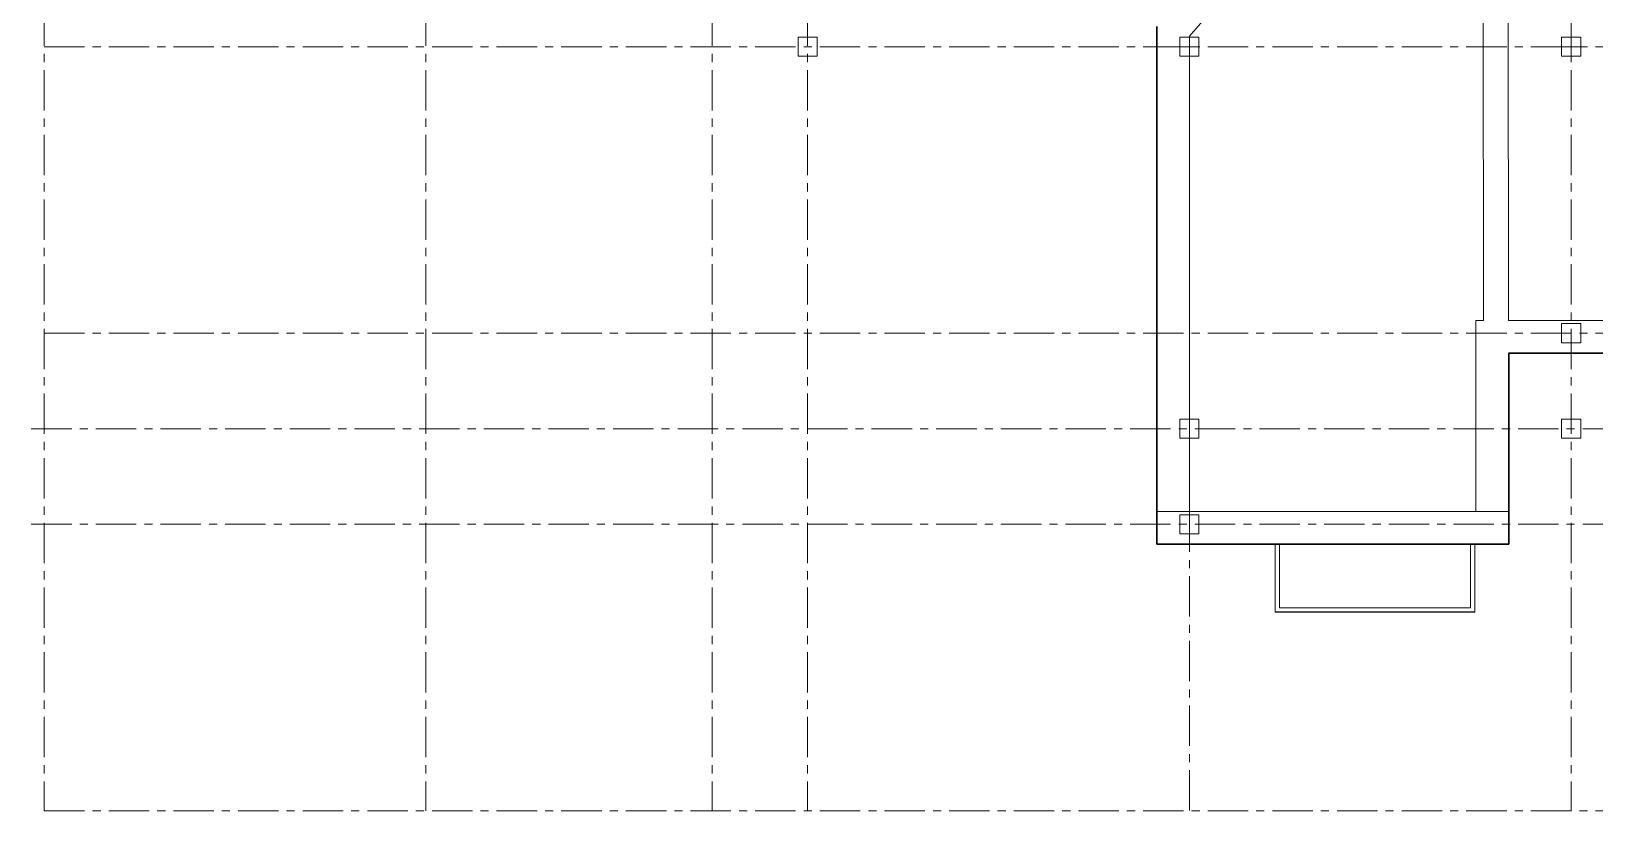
# Model space of a CAD drawing. Header units: millimetres. Extents: x -689206 to 4969298, y -1019800 to 703299.
# Drawn here: x 480974 to 505546, y 539027 to 551272 of the extents above; entities that cross this region are included whole.
import ezdxf

# ---------------------------------------------------------------- set-up
doc = ezdxf.new("R2010")
doc.units = ezdxf.units.MM
doc.linetypes.add('осеваяX2', pattern=[101.6, 63.5, -12.7, 12.7, -12.7])
for name, color, linetype, lineweight in [('б', 231, 'Continuous', 30), ('БАЛКОН', 7, 'Continuous', 20), ('несущие', 7, 'Continuous', 30), ('ОКНА', 250, 'Continuous', 20), ('ПЕРЕГОРОДКИ', 252, 'Continuous', 9), ('стены', 7, 'Continuous', 20)]:
    doc.layers.add(name, color=color, linetype=linetype, lineweight=lineweight)

msp = doc.modelspace()

# ---------------------------------------------------------------- linework, layer by layer
at = {"layer": 'б', "color": 18, "linetype": 'ByBlock', "lineweight": 25, "true_color": 0x000000}
msp.add_line((503663.9, 542147.3), (500523.9, 542147.3), dxfattribs=at)
at = {"layer": 'БАЛКОН'}
for p, q in [((500523.9, 542147.3), (500523.9, 543217.3)), ((500593.9, 542217.3), (500593.9, 543217.3)), ((503593.9, 543217.3), (503593.9, 542217.3)), ((503663.9, 543217.3), (503663.9, 542147.3)), ((503593.9, 542217.3), (500593.9, 542217.3))]:
    msp.add_line(p, q, dxfattribs=at)
at = {"layer": 'несущие', "lineweight": 20}
for p, q in [((503795.9, 546727.3), (503675.9, 546727.3)), ((508465.9, 546727.3), (504192.6, 546727.3))]:
    msp.add_line(p, q, dxfattribs=at)
at = {"layer": 'несущие', "color": 0}
for p, q in [((504193, 546217.3), (520315.9, 546217.3)), ((504193.9, 546047.4), (504193.9, 543217.3))]:
    msp.add_line(p, q, dxfattribs=at)
at = {"layer": 'ОКНА', "color": 0}
msp.add_line((499175.8, 544174.9), (499175.8, 543974.9), dxfattribs=at)
at = {"layer": 'ПЕРЕГОРОДКИ', "linetype": 'ByBlock', "lineweight": 20}
msp.add_line((504193.9, 543727.3), (498665.8, 543727.3), dxfattribs=at)
at = {"layer": 'ПЕРЕГОРОДКИ', "color": 18, "linetype": 'ByBlock', "lineweight": 30, "true_color": 0x000000}
msp.add_line((504193.9, 543217.3), (498665.8, 543217.3), dxfattribs=at)
at = {"layer": 'стены', "color": 1, "linetype": 'осеваяX2', "lineweight": 15, "ltscale": 10}
for p, q in [((481175.8, 583174.8), (481175.8, 539027.3)), ((487175.8, 583174.8), (487175.8, 539027.3)), ((491675.8, 583174.8), (491675.8, 539027.3)), ((493175.8, 583174.8), (493175.8, 539027.3)), ((505175.8, 583174.8), (505175.8, 539027.3)), ((481175.8, 551029.3), (553325.8, 551029.3)), ((481175.8, 546527.3), (553325.8, 546527.3)), ((480973.5, 545027.3), (553123.5, 545027.3)), ((480973.5, 543527.3), (553123.5, 543527.3)), ((481175.8, 539027.3), (553325.8, 539027.3))]:
    msp.add_line(p, q, dxfattribs=at)
at = {"layer": 'стены', "lineweight": 20}
for p, q in [((499175.8, 551198), (502342.6, 554833.8)), ((503789.2, 553874.4), (503795.9, 546727.3)), ((504185.9, 553837.3), (504192.6, 546727.3)), ((499175.8, 551198), (499175.8, 543727.3)), ((503675.9, 546727.3), (503675.9, 543727.3))]:
    msp.add_line(p, q, dxfattribs=at)
at = {"layer": 'стены', "lineweight": 30}
for p, q in [((498665.8, 551346.9), (498665.8, 543217.3)), ((504193.6, 546217.3), (504193.9, 546047.4))]:
    msp.add_line(p, q, dxfattribs=at)
at = {"layer": 'стены'}
for p, q in [((505175.8, 550879.3), (505175.8, 551179.3)), ((499025.8, 551029.3), (499325.8, 551029.3)), ((505025.8, 551029.3), (505325.8, 551029.3)), ((498665.8, 545259.9), (498665.8, 544589.4))]:
    msp.add_line(p, q, dxfattribs=at)
at = {"layer": 'стены', "color": 1, "linetype": 'осеваяX2', "ltscale": 10}
msp.add_line((499175.8, 543727.3), (499175.8, 539027.3), dxfattribs=at)
msp.add_line((499175.8, 543727.3), (499175.8, 539027.3), dxfattribs=at)
at = {"layer": 'стены', "color": 240, "true_color": 0xed1f24}
for points in [[(493025.8, 551179.3), (493325.8, 551179.3), (493325.8, 550879.3), (493025.8, 550879.3)], [(499025.8, 551179.3), (499325.8, 551179.3), (499325.8, 550879.3), (499025.8, 550879.3)], [(505025.8, 551179.3), (505325.8, 551179.3), (505325.8, 550879.3), (505025.8, 550879.3)], [(505025.8, 546679.3), (505325.8, 546679.3), (505325.8, 546379.3), (505025.8, 546379.3)], [(499025.8, 545179.3), (499325.8, 545179.3), (499325.8, 544879.3), (499025.8, 544879.3)], [(505025.8, 545179.3), (505325.8, 545179.3), (505325.8, 544879.3), (505025.8, 544879.3)], [(499025.8, 543677.3), (499325.8, 543677.3), (499325.8, 543377.3), (499025.8, 543377.3)]]:
    msp.add_lwpolyline(points, close=True, dxfattribs=at)

doc.saveas('drawing.dxf')
